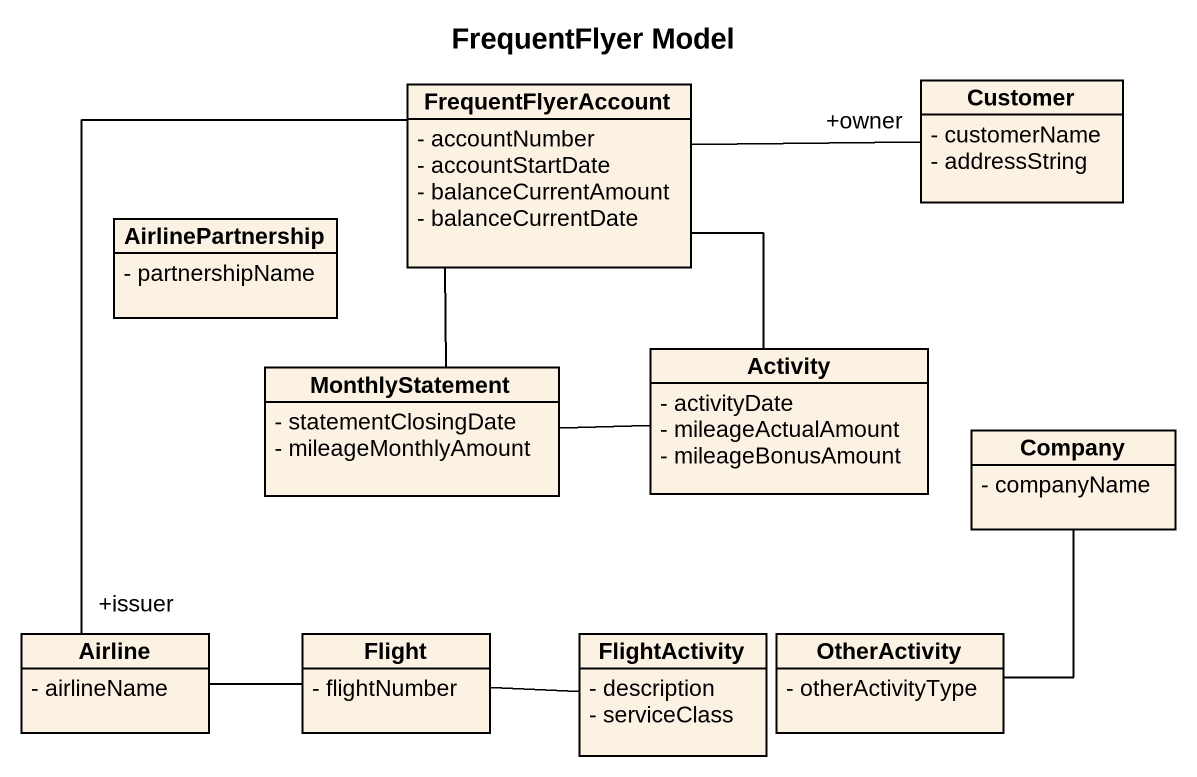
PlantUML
@startuml
title FrequentFlyer Model
hide circle
hide empty members
skinparam classAttributeIconSize 0
class FrequentFlyerAccount {
  - accountNumber
  - accountStartDate
  - balanceCurrentAmount
  - balanceCurrentDate
}
class Customer {
  - customerName
  - addressString
}
class AirlinePartnership {
  - partnershipName
}
class MonthlyStatement {
  - statementClosingDate
  - mileageMonthlyAmount
}
class Activity {
  - activityDate
  - mileageActualAmount
  - mileageBonusAmount
}
class Company {
  - companyName
}
class Airline {
  - airlineName
}
class Flight {
  - flightNumber
}
class FlightActivity {
  - description
  - serviceClass
}
class OtherActivity {
  - otherActivityType
}
FrequentFlyerAccount -- MonthlyStatement
FrequentFlyerAccount -- Activity
Customer "+owner" -left- FrequentFlyerAccount
MonthlyStatement -right- Activity
Airline "+issuer" -up- FrequentFlyerAccount
Airline -right- Flight
Flight -right- FlightActivity
OtherActivity -up- Company
@enduml
